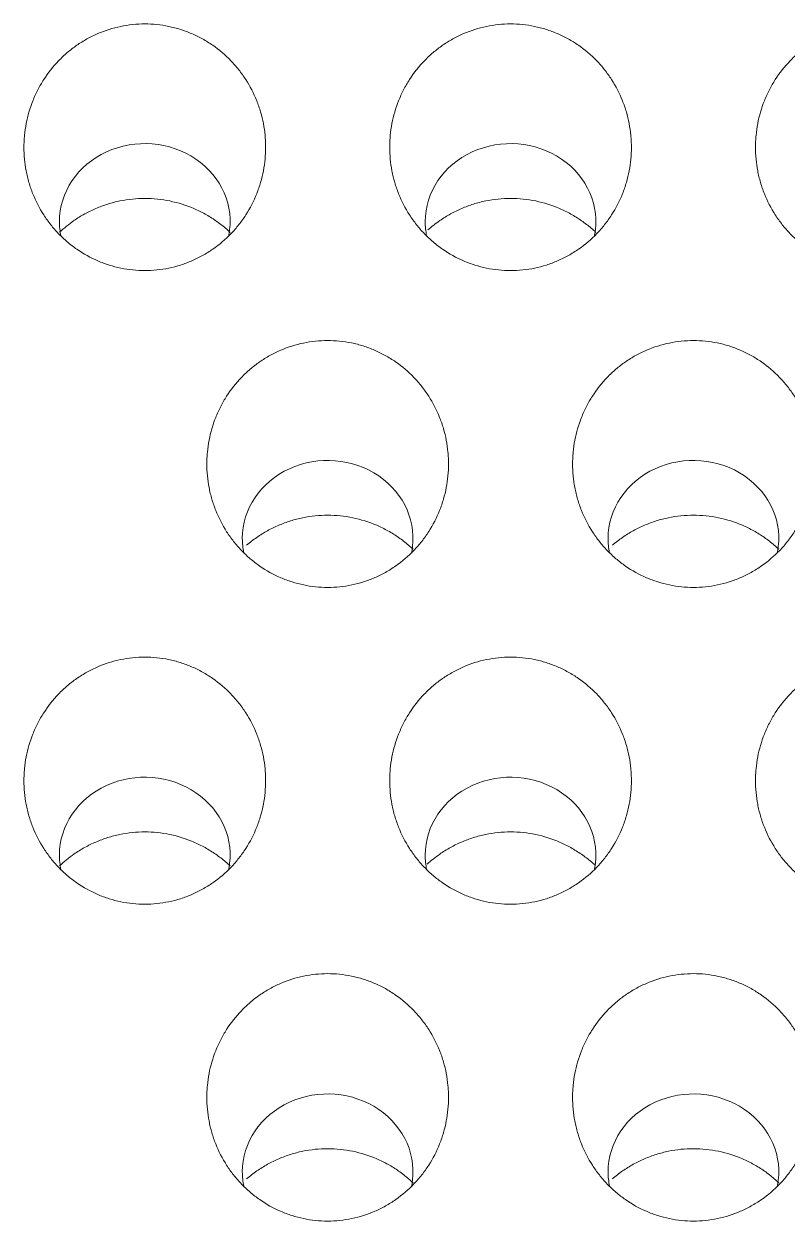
# Model space of a CAD drawing. Header units: millimetres. Extents: x 70151 to 230897, y 35202 to 113211.
# Drawn here: x 179191.67 to 179197.91, y 69192.66 to 69202.43 of the extents above; entities that cross this region are included whole.
import ezdxf

# ---------------------------------------------------------------- set-up
doc = ezdxf.new("R2010")
doc.units = ezdxf.units.MM
doc.header["$LTSCALE"] = 50
doc.layers.add('2-con', color=2, linetype='Continuous')
doc.layers.add('mark-B', color=2, linetype='Continuous', lineweight=20)

# ---------------------------------------------------------------- blocks, each defined once
blk = doc.blocks.new('무풍1WAY 대형')
at = {"layer": 'mark-B'}
for centre, start_param, end_param in [((-542.2275, -433.6101), 2.964486, 6.283185), ((-542.2275, -433.6101), 0, 0.185652), ((-539.2399, -433.6101), 2.964486, 6.283185), ((-539.2399, -433.6101), 0, 0.185652), ((-540.7337, -436.1973), 0, 0.185254), ((-537.7461, -436.1973), 0, 0.185254), ((-540.7337, -436.1973), 2.964782, 6.283185), ((-537.7461, -436.1973), 2.964782, 6.283185), ((-542.2275, -438.7846), 2.965071, 6.283185), ((-542.2275, -438.7846), 0, 0.184958), ((-539.2399, -438.7846), 2.965071, 6.283185), ((-539.2399, -438.7846), 0, 0.184958), ((-540.7337, -441.372), 2.965367, 6.283185), ((-540.7337, -441.372), 0, 0.184568), ((-537.7461, -441.372), 2.965367, 6.283185), ((-537.7461, -441.372), 0, 0.184568)]:
    blk.add_ellipse(centre, major_axis=(0.6971, 0), ratio=0.913545, start_param=start_param, end_param=end_param, dxfattribs=at)
for points, knots in [([(-542.2275, -433.2088), (-542.2939, -433.2088), (-542.3596, -433.2156), (-542.4896, -433.2427), (-542.5521, -433.2627), (-542.642, -433.3016), (-542.6714, -433.3161), (-542.7144, -433.3402), (-542.7287, -433.3486), (-542.7567, -433.3661), (-542.7704, -433.3752), (-542.8377, -433.4222), (-542.887, -433.4646), (-542.9547, -433.5352), (-542.9761, -433.5599), (-543.0168, -433.6117), (-543.0358, -433.6384), (-543.0883, -433.7205), (-543.1178, -433.7782), (-543.1479, -433.8538), (-543.1536, -433.8692), (-543.1642, -433.9001), (-543.1691, -433.9158), (-543.1828, -433.9628), (-543.1903, -433.9944), (-543.2085, -434.0897), (-543.2146, -434.1541), (-543.2146, -434.2358), (-543.2142, -434.2522), (-543.2127, -434.2848), (-543.2115, -434.3011), (-543.2069, -434.3496), (-543.1977, -434.4137), (-543.1788, -434.4924), (-543.164, -434.539), (-543.1534, -434.5699), (-543.1477, -434.5854), (-543.1174, -434.6613), (-543.0878, -434.7191), (-543.0351, -434.8012), (-543.0162, -434.8278), (-542.9856, -434.8665), (-542.9751, -434.8792), (-542.9536, -434.9039), (-542.9425, -434.916), (-542.886, -434.9748), (-542.8364, -435.0172), (-542.7555, -435.0735), (-542.7273, -435.0911), (-542.6699, -435.123), (-542.6111, -435.1519), (-542.5344, -435.1805), (-542.4869, -435.1942), (-542.4549, -435.2025), (-542.4387, -435.2063), (-542.3578, -435.2229), (-542.2926, -435.2295), (-542.1941, -435.2295), (-542.1612, -435.2278), (-542.0951, -435.221), (-542.0625, -435.2159), (-541.9663, -435.1958), (-541.9039, -435.1761), (-541.8283, -435.1434), (-541.8133, -435.1364), (-541.7836, -435.1218), (-541.769, -435.1141), (-541.7261, -435.0902), (-541.6707, -435.0555), (-541.6063, -435.0057), (-541.5698, -434.9729), (-541.546, -434.9504), (-541.5342, -434.9387), (-541.4773, -434.8793), (-541.4371, -434.8282), (-541.3846, -434.7463), (-541.3684, -434.7181), (-541.3386, -434.6601), (-541.325, -434.63), (-541.2889, -434.5391), (-541.2709, -434.477), (-541.2526, -434.3816), (-541.248, -434.3494), (-541.2434, -434.3005), (-541.2422, -434.2842), (-541.2407, -434.2516), (-541.2403, -434.2354), (-541.2403, -434.1543), (-541.2464, -434.0899), (-541.2616, -434.0101), (-541.265, -433.9941), (-541.2727, -433.9623), (-541.2769, -433.9465), (-541.2906, -433.8994), (-541.3011, -433.8687), (-541.3371, -433.7783), (-541.3666, -433.7205), (-541.4109, -433.6513), (-541.4201, -433.6377), (-541.4391, -433.611), (-541.4489, -433.5979), (-541.4792, -433.5595), (-541.5219, -433.5104), (-541.5693, -433.4655), (-541.6191, -433.4228), (-541.6454, -433.4025), (-541.7262, -433.3462), (-541.7832, -433.3144), (-541.8586, -433.2819), (-541.8739, -433.2757), (-541.9048, -433.2641), (-541.9205, -433.2587), (-541.9678, -433.2438), (-541.9996, -433.2355), (-542.0958, -433.2156), (-542.161, -433.2088), (-542.2275, -433.2088)], [0, 0, 0, 0, 0.03125, 0.03125, 0.0625, 0.0625, 0.078125, 0.078125, 0.085937, 0.085937, 0.09375, 0.09375, 0.125, 0.125, 0.140625, 0.140625, 0.15625, 0.15625, 0.1875, 0.1875, 0.195312, 0.195312, 0.203125, 0.203125, 0.21875, 0.21875, 0.25, 0.25, 0.257812, 0.257812, 0.265625, 0.265625, 0.28125, 0.296875, 0.304687, 0.304687, 0.3125, 0.3125, 0.34375, 0.34375, 0.359375, 0.359375, 0.367187, 0.367187, 0.375, 0.375, 0.40625, 0.40625, 0.421875, 0.421875, 0.4375, 0.453125, 0.460937, 0.460937, 0.46875, 0.46875, 0.5, 0.5, 0.515625, 0.515625, 0.53125, 0.53125, 0.5625, 0.5625, 0.570312, 0.570312, 0.578125, 0.578125, 0.59375, 0.609375, 0.617187, 0.617187, 0.625, 0.625, 0.65625, 0.65625, 0.671875, 0.671875, 0.6875, 0.6875, 0.71875, 0.71875, 0.734375, 0.734375, 0.742187, 0.742187, 0.75, 0.75, 0.78125, 0.78125, 0.789062, 0.789062, 0.796875, 0.796875, 0.8125, 0.8125, 0.84375, 0.84375, 0.851562, 0.851562, 0.859375, 0.859375, 0.875, 0.890625, 0.890625, 0.90625, 0.90625, 0.9375, 0.9375, 0.945312, 0.945312, 0.953125, 0.953125, 0.96875, 0.96875, 1, 1, 1, 1]), ([(-539.2399, -433.2088), (-539.3064, -433.2088), (-539.3721, -433.2156), (-539.5021, -433.2427), (-539.5646, -433.2627), (-539.6545, -433.3016), (-539.6838, -433.3161), (-539.7269, -433.3402), (-539.7411, -433.3486), (-539.7691, -433.3661), (-539.7829, -433.3752), (-539.8501, -433.4222), (-539.8995, -433.4646), (-539.9671, -433.5352), (-539.9886, -433.5599), (-540.0293, -433.6117), (-540.0482, -433.6384), (-540.1008, -433.7205), (-540.1303, -433.7782), (-540.1603, -433.8538), (-540.166, -433.8692), (-540.1766, -433.9001), (-540.1816, -433.9158), (-540.1952, -433.9628), (-540.2028, -433.9944), (-540.2209, -434.0897), (-540.2271, -434.1541), (-540.227, -434.2358), (-540.2267, -434.2522), (-540.2251, -434.2848), (-540.2239, -434.3011), (-540.2193, -434.3496), (-540.2102, -434.4137), (-540.1912, -434.4924), (-540.1765, -434.539), (-540.1658, -434.5699), (-540.1601, -434.5854), (-540.1299, -434.6613), (-540.1002, -434.7191), (-540.0475, -434.8012), (-540.0286, -434.8278), (-539.9981, -434.8665), (-539.9876, -434.8792), (-539.966, -434.9039), (-539.955, -434.916), (-539.8984, -434.9748), (-539.8489, -435.0172), (-539.768, -435.0735), (-539.7398, -435.0911), (-539.6823, -435.123), (-539.6235, -435.1519), (-539.5469, -435.1805), (-539.4993, -435.1942), (-539.4673, -435.2025), (-539.4511, -435.2063), (-539.3702, -435.2229), (-539.305, -435.2295), (-539.2066, -435.2295), (-539.1736, -435.2278), (-539.1076, -435.221), (-539.075, -435.2159), (-538.9787, -435.1958), (-538.9164, -435.1761), (-538.8408, -435.1434), (-538.8257, -435.1364), (-538.7961, -435.1218), (-538.7815, -435.1141), (-538.7385, -435.0902), (-538.6832, -435.0555), (-538.6188, -435.0057), (-538.5823, -434.9729), (-538.5584, -434.9504), (-538.5467, -434.9387), (-538.4897, -434.8793), (-538.4496, -434.8282), (-538.3971, -434.7463), (-538.3809, -434.7181), (-538.3511, -434.6601), (-538.3375, -434.63), (-538.3014, -434.5391), (-538.2833, -434.477), (-538.2651, -434.3816), (-538.2605, -434.3494), (-538.2559, -434.3005), (-538.2547, -434.2842), (-538.2532, -434.2516), (-538.2528, -434.2354), (-538.2528, -434.1543), (-538.2589, -434.0899), (-538.2741, -434.0101), (-538.2775, -433.9941), (-538.2851, -433.9623), (-538.2893, -433.9465), (-538.303, -433.8994), (-538.3136, -433.8687), (-538.3495, -433.7783), (-538.3791, -433.7205), (-538.4234, -433.6513), (-538.4326, -433.6377), (-538.4516, -433.611), (-538.4613, -433.5979), (-538.4916, -433.5595), (-538.5343, -433.5104), (-538.5817, -433.4655), (-538.6316, -433.4228), (-538.6578, -433.4025), (-538.7386, -433.3462), (-538.7957, -433.3144), (-538.871, -433.2819), (-538.8863, -433.2757), (-538.9173, -433.2641), (-538.933, -433.2587), (-538.9802, -433.2438), (-539.012, -433.2355), (-539.1082, -433.2156), (-539.1735, -433.2088), (-539.2399, -433.2088)], [0, 0, 0, 0, 0.03125, 0.03125, 0.0625, 0.0625, 0.078125, 0.078125, 0.085938, 0.085938, 0.09375, 0.09375, 0.125, 0.125, 0.140625, 0.140625, 0.15625, 0.15625, 0.1875, 0.1875, 0.195313, 0.195313, 0.203125, 0.203125, 0.21875, 0.21875, 0.25, 0.25, 0.257813, 0.257813, 0.265625, 0.265625, 0.28125, 0.296875, 0.304688, 0.304688, 0.3125, 0.3125, 0.34375, 0.34375, 0.359375, 0.359375, 0.367188, 0.367188, 0.375, 0.375, 0.40625, 0.40625, 0.421875, 0.421875, 0.4375, 0.453125, 0.460938, 0.460938, 0.46875, 0.46875, 0.5, 0.5, 0.515625, 0.515625, 0.53125, 0.53125, 0.5625, 0.5625, 0.570313, 0.570313, 0.578125, 0.578125, 0.59375, 0.609375, 0.617188, 0.617188, 0.625, 0.625, 0.65625, 0.65625, 0.671875, 0.671875, 0.6875, 0.6875, 0.71875, 0.71875, 0.734375, 0.734375, 0.742188, 0.742188, 0.75, 0.75, 0.78125, 0.78125, 0.789063, 0.789063, 0.796875, 0.796875, 0.8125, 0.8125, 0.84375, 0.84375, 0.851563, 0.851563, 0.859375, 0.859375, 0.875, 0.890625, 0.890625, 0.90625, 0.90625, 0.9375, 0.9375, 0.945313, 0.945313, 0.953125, 0.953125, 0.96875, 0.96875, 1, 1, 1, 1]), ([(-541.5656, -433.5536), (-541.592, -433.5763), (-541.6196, -433.5977), (-541.6625, -433.6275), (-541.6769, -433.637), (-541.7062, -433.6552), (-541.721, -433.6639), (-541.766, -433.6889), (-541.8273, -433.719), (-541.9073, -433.7487), (-541.9569, -433.763), (-541.9903, -433.7717), (-542.0072, -433.7756), (-542.0916, -433.793), (-542.1596, -433.7999), (-542.2623, -433.7998), (-542.2966, -433.7981), (-542.3655, -433.7909), (-542.3995, -433.7856), (-542.4999, -433.7647), (-542.565, -433.7442), (-542.6439, -433.7101), (-542.6596, -433.7029), (-542.6905, -433.6876), (-542.7057, -433.6796), (-542.7506, -433.6546), (-542.8083, -433.6185), (-542.875, -433.567), (-542.9126, -433.5332), (-542.9246, -433.522)], [0, 0, 0, 0, 0.0706, 0.0706, 0.105073, 0.105073, 0.139547, 0.139547, 0.208493, 0.27744, 0.311913, 0.311913, 0.346387, 0.346387, 0.48428, 0.48428, 0.553226, 0.553226, 0.622173, 0.622173, 0.760066, 0.760066, 0.794539, 0.794539, 0.829013, 0.829013, 0.897959, 0.966906, 1, 1, 1, 1]), ([(-538.578, -433.5536), (-538.6045, -433.5763), (-538.6321, -433.5977), (-538.675, -433.6275), (-538.6894, -433.637), (-538.7186, -433.6552), (-538.7335, -433.6639), (-538.7784, -433.6889), (-538.8397, -433.719), (-538.9197, -433.7487), (-538.9693, -433.763), (-539.0027, -433.7717), (-539.0196, -433.7756), (-539.104, -433.793), (-539.172, -433.7999), (-539.2747, -433.7998), (-539.3091, -433.7981), (-539.378, -433.7909), (-539.412, -433.7856), (-539.5124, -433.7647), (-539.5774, -433.7442), (-539.6564, -433.7101), (-539.6721, -433.7029), (-539.703, -433.6876), (-539.7182, -433.6796), (-539.763, -433.6546), (-539.8208, -433.6185), (-539.8875, -433.567), (-539.9251, -433.5332), (-539.937, -433.522)], [0, 0, 0, 0, 0.0706, 0.0706, 0.105073, 0.105073, 0.139547, 0.139547, 0.208493, 0.27744, 0.311913, 0.311913, 0.346387, 0.346387, 0.48428, 0.48428, 0.553226, 0.553226, 0.622173, 0.622173, 0.760066, 0.760066, 0.794539, 0.794539, 0.829013, 0.829013, 0.897959, 0.966906, 1, 1, 1, 1]), ([(-543.7212, -435.7965), (-543.7877, -435.7965), (-543.8534, -435.8033), (-543.9508, -435.8236), (-543.9827, -435.832), (-544.0452, -435.8518), (-544.1063, -435.8747), (-544.165, -435.9036), (-544.2224, -435.9357), (-544.2506, -435.9533), (-544.3313, -436.0096), (-544.3807, -436.0519), (-544.4483, -436.1224), (-544.4698, -436.1471), (-544.5105, -436.1988), (-544.5294, -436.2255), (-544.582, -436.3075), (-544.6115, -436.3652), (-544.6416, -436.4407), (-544.6473, -436.456), (-544.6579, -436.487), (-544.6629, -436.5027), (-544.6765, -436.5496), (-544.6841, -436.5812), (-544.7022, -436.6764), (-544.7084, -436.7408), (-544.7083, -436.8224), (-544.7079, -436.8388), (-544.7064, -436.8714), (-544.7052, -436.8876), (-544.7006, -436.9361), (-544.6914, -437.0001), (-544.6725, -437.0788), (-544.6577, -437.1254), (-544.6471, -437.1563), (-544.6414, -437.1717), (-544.6111, -437.2476), (-544.5814, -437.3053), (-544.5287, -437.3873), (-544.5098, -437.4139), (-544.4793, -437.4526), (-544.4688, -437.4652), (-544.4472, -437.4899), (-544.4362, -437.502), (-544.3796, -437.5608), (-544.3301, -437.6031), (-544.2491, -437.6593), (-544.2209, -437.6769), (-544.1635, -437.7087), (-544.1048, -437.7376), (-544.0281, -437.7661), (-543.9806, -437.7798), (-543.9486, -437.7881), (-543.9324, -437.7918), (-543.8515, -437.8085), (-543.7863, -437.8151), (-543.6879, -437.815), (-543.655, -437.8133), (-543.5889, -437.8065), (-543.5564, -437.8014), (-543.4601, -437.7814), (-543.3978, -437.7617), (-543.3222, -437.7291), (-543.3072, -437.7221), (-543.2775, -437.7075), (-543.2629, -437.6999), (-543.22, -437.6759), (-543.1646, -437.6413), (-543.1002, -437.5916), (-543.0637, -437.5588), (-543.0399, -437.5363), (-543.0282, -437.5247), (-542.9712, -437.4654), (-542.931, -437.4143), (-542.8785, -437.3325), (-542.8623, -437.3043), (-542.8325, -437.2463), (-542.8189, -437.2163), (-542.7827, -437.1255), (-542.7647, -437.0634), (-542.7464, -436.9681), (-542.7418, -436.9359), (-542.7372, -436.8871), (-542.736, -436.8708), (-542.7345, -436.8382), (-542.7341, -436.822), (-542.7342, -436.741), (-542.7402, -436.6766), (-542.7554, -436.5968), (-542.7589, -436.5809), (-542.7665, -436.5491), (-542.7707, -436.5333), (-542.7844, -436.4863), (-542.795, -436.4556), (-542.8309, -436.3653), (-542.8605, -436.3075), (-542.9048, -436.2384), (-542.914, -436.2248), (-542.933, -436.1981), (-542.9428, -436.1851), (-542.9731, -436.1467), (-543.0158, -436.0976), (-543.0632, -436.0528), (-543.1131, -436.0102), (-543.1393, -435.9899), (-543.2201, -435.9337), (-543.2771, -435.9019), (-543.3525, -435.8694), (-543.3677, -435.8633), (-543.3987, -435.8517), (-543.4144, -435.8463), (-543.4616, -435.8314), (-543.4934, -435.8232), (-543.5896, -435.8033), (-543.6548, -435.7965), (-543.7212, -435.7965)], [0, 0, 0, 0, 0.03125, 0.03125, 0.046875, 0.046875, 0.0625, 0.078125, 0.078125, 0.09375, 0.09375, 0.125, 0.125, 0.140625, 0.140625, 0.15625, 0.15625, 0.1875, 0.1875, 0.195312, 0.195312, 0.203125, 0.203125, 0.21875, 0.21875, 0.25, 0.25, 0.257812, 0.257812, 0.265625, 0.265625, 0.28125, 0.296875, 0.304687, 0.304687, 0.3125, 0.3125, 0.34375, 0.34375, 0.359375, 0.359375, 0.367187, 0.367187, 0.375, 0.375, 0.40625, 0.40625, 0.421875, 0.421875, 0.4375, 0.453125, 0.460937, 0.460937, 0.46875, 0.46875, 0.5, 0.5, 0.515625, 0.515625, 0.53125, 0.53125, 0.5625, 0.5625, 0.570312, 0.570312, 0.578125, 0.578125, 0.59375, 0.609375, 0.617187, 0.617187, 0.625, 0.625, 0.65625, 0.65625, 0.671875, 0.671875, 0.6875, 0.6875, 0.71875, 0.71875, 0.734375, 0.734375, 0.742187, 0.742187, 0.75, 0.75, 0.78125, 0.78125, 0.789062, 0.789062, 0.796875, 0.796875, 0.8125, 0.8125, 0.84375, 0.84375, 0.851562, 0.851562, 0.859375, 0.859375, 0.875, 0.890625, 0.890625, 0.90625, 0.90625, 0.9375, 0.9375, 0.945312, 0.945312, 0.953125, 0.953125, 0.96875, 0.96875, 1, 1, 1, 1]), ([(-540.7337, -435.7965), (-540.8001, -435.7965), (-540.8658, -435.8033), (-540.9633, -435.8236), (-540.9952, -435.832), (-541.0576, -435.8518), (-541.1188, -435.8747), (-541.1775, -435.9036), (-541.2349, -435.9357), (-541.2631, -435.9533), (-541.3437, -436.0096), (-541.3931, -436.0519), (-541.4608, -436.1224), (-541.4822, -436.1471), (-541.523, -436.1988), (-541.5419, -436.2255), (-541.5944, -436.3075), (-541.624, -436.3652), (-541.6541, -436.4407), (-541.6597, -436.456), (-541.6704, -436.487), (-541.6753, -436.5027), (-541.689, -436.5496), (-541.6965, -436.5812), (-541.7147, -436.6764), (-541.7208, -436.7408), (-541.7208, -436.8224), (-541.7204, -436.8388), (-541.7188, -436.8714), (-541.7177, -436.8876), (-541.7131, -436.9361), (-541.7039, -437.0001), (-541.685, -437.0788), (-541.6702, -437.1254), (-541.6596, -437.1563), (-541.6538, -437.1717), (-541.6236, -437.2476), (-541.5939, -437.3053), (-541.5412, -437.3873), (-541.5223, -437.4139), (-541.4917, -437.4526), (-541.4812, -437.4652), (-541.4597, -437.4899), (-541.4486, -437.502), (-541.392, -437.5608), (-541.3425, -437.6031), (-541.2616, -437.6593), (-541.2334, -437.6769), (-541.176, -437.7087), (-541.1172, -437.7376), (-541.0405, -437.7661), (-540.993, -437.7798), (-540.961, -437.7881), (-540.9448, -437.7918), (-540.8639, -437.8085), (-540.7988, -437.8151), (-540.7004, -437.815), (-540.6675, -437.8133), (-540.6014, -437.8065), (-540.5688, -437.8014), (-540.4726, -437.7814), (-540.4103, -437.7617), (-540.3347, -437.7291), (-540.3196, -437.7221), (-540.29, -437.7075), (-540.2754, -437.6999), (-540.2324, -437.6759), (-540.1771, -437.6413), (-540.1127, -437.5916), (-540.0762, -437.5588), (-540.0523, -437.5363), (-540.0406, -437.5247), (-539.9836, -437.4654), (-539.9435, -437.4143), (-539.891, -437.3325), (-539.8748, -437.3043), (-539.8449, -437.2463), (-539.8313, -437.2163), (-539.7952, -437.1255), (-539.7772, -437.0634), (-539.7589, -436.9681), (-539.7543, -436.9359), (-539.7497, -436.8871), (-539.7485, -436.8708), (-539.747, -436.8382), (-539.7466, -436.822), (-539.7466, -436.741), (-539.7527, -436.6766), (-539.7679, -436.5968), (-539.7713, -436.5809), (-539.7789, -436.5491), (-539.7832, -436.5333), (-539.7969, -436.4863), (-539.8074, -436.4556), (-539.8434, -436.3653), (-539.8729, -436.3075), (-539.9172, -436.2384), (-539.9265, -436.2248), (-539.9455, -436.1981), (-539.9552, -436.1851), (-539.9855, -436.1467), (-540.0282, -436.0976), (-540.0756, -436.0528), (-540.1255, -436.0102), (-540.1518, -435.9899), (-540.2326, -435.9337), (-540.2896, -435.9019), (-540.3649, -435.8694), (-540.3802, -435.8633), (-540.4111, -435.8517), (-540.4269, -435.8463), (-540.4741, -435.8314), (-540.5059, -435.8232), (-540.602, -435.8033), (-540.6673, -435.7965), (-540.7337, -435.7965)], [0, 0, 0, 0, 0.03125, 0.03125, 0.046875, 0.046875, 0.0625, 0.078125, 0.078125, 0.09375, 0.09375, 0.125, 0.125, 0.140625, 0.140625, 0.15625, 0.15625, 0.1875, 0.1875, 0.195313, 0.195313, 0.203125, 0.203125, 0.21875, 0.21875, 0.25, 0.25, 0.257813, 0.257813, 0.265625, 0.265625, 0.28125, 0.296875, 0.304688, 0.304688, 0.3125, 0.3125, 0.34375, 0.34375, 0.359375, 0.359375, 0.367188, 0.367188, 0.375, 0.375, 0.40625, 0.40625, 0.421875, 0.421875, 0.4375, 0.453125, 0.460938, 0.460938, 0.46875, 0.46875, 0.5, 0.5, 0.515625, 0.515625, 0.53125, 0.53125, 0.5625, 0.5625, 0.570313, 0.570313, 0.578125, 0.578125, 0.59375, 0.609375, 0.617188, 0.617188, 0.625, 0.625, 0.65625, 0.65625, 0.671875, 0.671875, 0.6875, 0.6875, 0.71875, 0.71875, 0.734375, 0.734375, 0.742188, 0.742188, 0.75, 0.75, 0.78125, 0.78125, 0.789063, 0.789063, 0.796875, 0.796875, 0.8125, 0.8125, 0.84375, 0.84375, 0.851563, 0.851563, 0.859375, 0.859375, 0.875, 0.890625, 0.890625, 0.90625, 0.90625, 0.9375, 0.9375, 0.945313, 0.945313, 0.953125, 0.953125, 0.96875, 0.96875, 1, 1, 1, 1]), ([(-537.7461, -435.7965), (-537.8126, -435.7965), (-537.8783, -435.8033), (-537.9757, -435.8236), (-538.0076, -435.832), (-538.0701, -435.8518), (-538.1312, -435.8747), (-538.1899, -435.9036), (-538.2473, -435.9357), (-538.2755, -435.9533), (-538.3562, -436.0096), (-538.4056, -436.0519), (-538.4732, -436.1224), (-538.4947, -436.1471), (-538.5354, -436.1988), (-538.5543, -436.2255), (-538.6069, -436.3075), (-538.6364, -436.3652), (-538.6665, -436.4407), (-538.6722, -436.456), (-538.6828, -436.487), (-538.6878, -436.5027), (-538.7014, -436.5496), (-538.709, -436.5812), (-538.7271, -436.6764), (-538.7333, -436.7408), (-538.7332, -436.8224), (-538.7329, -436.8388), (-538.7313, -436.8714), (-538.7301, -436.8876), (-538.7255, -436.9361), (-538.7164, -437.0001), (-538.6974, -437.0788), (-538.6826, -437.1254), (-538.672, -437.1563), (-538.6663, -437.1717), (-538.636, -437.2476), (-538.6063, -437.3053), (-538.5536, -437.3873), (-538.5347, -437.4139), (-538.5042, -437.4526), (-538.4937, -437.4652), (-538.4721, -437.4899), (-538.4611, -437.502), (-538.4045, -437.5608), (-538.355, -437.6031), (-538.274, -437.6593), (-538.2458, -437.6769), (-538.1884, -437.7087), (-538.1297, -437.7376), (-538.053, -437.7661), (-538.0055, -437.7798), (-537.9735, -437.7881), (-537.9573, -437.7918), (-537.8764, -437.8085), (-537.8112, -437.8151), (-537.7128, -437.815), (-537.6799, -437.8133), (-537.6138, -437.8065), (-537.5813, -437.8014), (-537.485, -437.7814), (-537.4227, -437.7617), (-537.3471, -437.7291), (-537.3321, -437.7221), (-537.3024, -437.7075), (-537.2879, -437.6999), (-537.2449, -437.6759), (-537.1895, -437.6413), (-537.1251, -437.5916), (-537.0886, -437.5588), (-537.0648, -437.5363), (-537.0531, -437.5247), (-536.9961, -437.4654), (-536.9559, -437.4143), (-536.9034, -437.3325), (-536.8872, -437.3043), (-536.8574, -437.2463), (-536.8438, -437.2163), (-536.8076, -437.1255), (-536.7896, -437.0634), (-536.7713, -436.9681), (-536.7667, -436.9359), (-536.7621, -436.8871), (-536.761, -436.8708), (-536.7594, -436.8382), (-536.759, -436.822), (-536.7591, -436.741), (-536.7651, -436.6766), (-536.7803, -436.5968), (-536.7838, -436.5809), (-536.7914, -436.5491), (-536.7956, -436.5333), (-536.8093, -436.4863), (-536.8199, -436.4556), (-536.8558, -436.3653), (-536.8854, -436.3075), (-536.9297, -436.2384), (-536.9389, -436.2248), (-536.9579, -436.1981), (-536.9677, -436.1851), (-536.998, -436.1467), (-537.0407, -436.0976), (-537.0881, -436.0528), (-537.138, -436.0102), (-537.1642, -435.9899), (-537.245, -435.9337), (-537.3021, -435.9019), (-537.3774, -435.8694), (-537.3926, -435.8633), (-537.4236, -435.8517), (-537.4393, -435.8463), (-537.4865, -435.8314), (-537.5183, -435.8232), (-537.6145, -435.8033), (-537.6797, -435.7965), (-537.7461, -435.7965)], [0, 0, 0, 0, 0.03125, 0.03125, 0.046875, 0.046875, 0.0625, 0.078125, 0.078125, 0.09375, 0.09375, 0.125, 0.125, 0.140625, 0.140625, 0.15625, 0.15625, 0.1875, 0.1875, 0.195312, 0.195312, 0.203125, 0.203125, 0.21875, 0.21875, 0.25, 0.25, 0.257812, 0.257812, 0.265625, 0.265625, 0.28125, 0.296875, 0.304687, 0.304687, 0.3125, 0.3125, 0.34375, 0.34375, 0.359375, 0.359375, 0.367187, 0.367187, 0.375, 0.375, 0.40625, 0.40625, 0.421875, 0.421875, 0.4375, 0.453125, 0.460937, 0.460937, 0.46875, 0.46875, 0.5, 0.5, 0.515625, 0.515625, 0.53125, 0.53125, 0.5625, 0.5625, 0.570312, 0.570312, 0.578125, 0.578125, 0.59375, 0.609375, 0.617187, 0.617187, 0.625, 0.625, 0.65625, 0.65625, 0.671875, 0.671875, 0.6875, 0.6875, 0.71875, 0.71875, 0.734375, 0.734375, 0.742187, 0.742187, 0.75, 0.75, 0.78125, 0.78125, 0.789062, 0.789062, 0.796875, 0.796875, 0.8125, 0.8125, 0.84375, 0.84375, 0.851562, 0.851562, 0.859375, 0.859375, 0.875, 0.890625, 0.890625, 0.90625, 0.90625, 0.9375, 0.9375, 0.945312, 0.945312, 0.953125, 0.953125, 0.96875, 0.96875, 1, 1, 1, 1]), ([(-540.052, -436.1235), (-540.0845, -436.1528), (-540.1187, -436.18), (-540.169, -436.2149), (-540.1834, -436.2244), (-540.2127, -436.2426), (-540.2275, -436.2513), (-540.2724, -436.2762), (-540.3337, -436.3062), (-540.4137, -436.336), (-540.4632, -436.3502), (-540.4966, -436.3589), (-540.5135, -436.3628), (-540.5979, -436.3801), (-540.6658, -436.387), (-540.7685, -436.3869), (-540.8028, -436.3852), (-540.8717, -436.3781), (-540.9056, -436.3728), (-541.006, -436.3519), (-541.071, -436.3314), (-541.1499, -436.2974), (-541.1656, -436.2901), (-541.1965, -436.2749), (-541.2117, -436.2669), (-541.2565, -436.242), (-541.3143, -436.2059), (-541.3772, -436.1574), (-541.4114, -436.1272), (-541.4199, -436.1194)], [0, 0, 0, 0, 0.087933, 0.087933, 0.122121, 0.122121, 0.156309, 0.156309, 0.224685, 0.293061, 0.327249, 0.327249, 0.361437, 0.361437, 0.498189, 0.498189, 0.566565, 0.566565, 0.634941, 0.634941, 0.771694, 0.771694, 0.805882, 0.805882, 0.84007, 0.84007, 0.908446, 0.976822, 1, 1, 1, 1]), ([(-537.0493, -436.1095), (-537.0861, -436.1442), (-537.1255, -436.176), (-537.1815, -436.2149), (-537.1959, -436.2244), (-537.2251, -436.2426), (-537.2399, -436.2513), (-537.2849, -436.2762), (-537.3461, -436.3062), (-537.4261, -436.336), (-537.4757, -436.3502), (-537.5091, -436.3589), (-537.526, -436.3628), (-537.6103, -436.3801), (-537.6783, -436.387), (-537.7809, -436.3869), (-537.8153, -436.3852), (-537.8841, -436.3781), (-537.9181, -436.3728), (-538.0185, -436.3519), (-538.0835, -436.3314), (-538.1624, -436.2974), (-538.1781, -436.2901), (-538.209, -436.2749), (-538.2242, -436.2669), (-538.269, -436.242), (-538.3267, -436.2059), (-538.3935, -436.1544), (-538.4312, -436.1207), (-538.4432, -436.1094)], [0, 0, 0, 0, 0.099451, 0.099451, 0.132847, 0.132847, 0.166242, 0.166242, 0.233034, 0.299825, 0.333221, 0.333221, 0.366617, 0.366617, 0.5002, 0.5002, 0.566991, 0.566991, 0.633783, 0.633783, 0.767365, 0.767365, 0.800761, 0.800761, 0.834157, 0.834157, 0.900948, 0.96774, 1, 1, 1, 1]), ([(-542.2275, -438.3843), (-542.2939, -438.3843), (-542.3595, -438.391), (-542.457, -438.4113), (-542.4888, -438.4197), (-542.5513, -438.4395), (-542.6124, -438.4623), (-542.6711, -438.4913), (-542.7285, -438.5232), (-542.7567, -438.5408), (-542.8374, -438.597), (-542.8867, -438.6393), (-542.9544, -438.7097), (-542.9759, -438.7344), (-543.0166, -438.7861), (-543.0355, -438.8127), (-543.0881, -438.8947), (-543.1177, -438.9522), (-543.1478, -439.0278), (-543.1534, -439.043), (-543.1641, -439.074), (-543.169, -439.0896), (-543.1827, -439.1365), (-543.1903, -439.168), (-543.2084, -439.2632), (-543.2145, -439.3276), (-543.2145, -439.4091), (-543.2141, -439.4255), (-543.2126, -439.4581), (-543.2114, -439.4743), (-543.2068, -439.5227), (-543.1976, -439.5867), (-543.1787, -439.6653), (-543.1639, -439.7119), (-543.1533, -439.7427), (-543.1475, -439.7581), (-543.1173, -439.834), (-543.0876, -439.8916), (-543.0349, -439.9735), (-543.0159, -440.0001), (-542.9854, -440.0387), (-542.9749, -440.0514), (-542.9533, -440.0761), (-542.9423, -440.0881), (-542.8857, -440.1468), (-542.8361, -440.1891), (-542.7552, -440.2452), (-542.727, -440.2627), (-542.6696, -440.2946), (-542.6109, -440.3233), (-542.5342, -440.3518), (-542.4867, -440.3655), (-542.4547, -440.3738), (-542.4385, -440.3775), (-542.3577, -440.3942), (-542.2925, -440.4007), (-542.1942, -440.4007), (-542.1613, -440.399), (-542.0952, -440.3922), (-542.0627, -440.3871), (-541.9665, -440.3671), (-541.9041, -440.3474), (-541.8286, -440.3149), (-541.8135, -440.3079), (-541.7839, -440.2934), (-541.7693, -440.2857), (-541.7263, -440.2618), (-541.671, -440.2272), (-541.6066, -440.1776), (-541.5701, -440.1448), (-541.5462, -440.1224), (-541.5345, -440.1108), (-541.4775, -440.0515), (-541.4374, -440.0005), (-541.3848, -439.9187), (-541.3686, -439.8906), (-541.3388, -439.8327), (-541.3252, -439.8027), (-541.289, -439.712), (-541.271, -439.6499), (-541.2527, -439.5547), (-541.2481, -439.5225), (-541.2435, -439.4737), (-541.2423, -439.4574), (-541.2408, -439.4249), (-541.2404, -439.4087), (-541.2404, -439.3277), (-541.2465, -439.2634), (-541.2617, -439.1837), (-541.2651, -439.1678), (-541.2728, -439.136), (-541.277, -439.1202), (-541.2907, -439.0732), (-541.3013, -439.0426), (-541.3372, -438.9523), (-541.3668, -438.8946), (-541.4111, -438.8256), (-541.4204, -438.812), (-541.4393, -438.7854), (-541.4491, -438.7723), (-541.4794, -438.734), (-541.5221, -438.685), (-541.5696, -438.6402), (-541.6194, -438.5976), (-541.6457, -438.5774), (-541.7265, -438.5213), (-541.7835, -438.4896), (-541.8588, -438.4571), (-541.8741, -438.451), (-541.905, -438.4394), (-541.9207, -438.434), (-541.968, -438.4192), (-541.9997, -438.4109), (-542.0959, -438.391), (-542.1611, -438.3843), (-542.2275, -438.3843)], [0, 0, 0, 0, 0.03125, 0.03125, 0.046875, 0.046875, 0.0625, 0.078125, 0.078125, 0.09375, 0.09375, 0.125, 0.125, 0.140625, 0.140625, 0.15625, 0.15625, 0.1875, 0.1875, 0.195313, 0.195313, 0.203125, 0.203125, 0.21875, 0.21875, 0.25, 0.25, 0.257813, 0.257813, 0.265625, 0.265625, 0.28125, 0.296875, 0.304688, 0.304688, 0.3125, 0.3125, 0.34375, 0.34375, 0.359375, 0.359375, 0.367188, 0.367188, 0.375, 0.375, 0.40625, 0.40625, 0.421875, 0.421875, 0.4375, 0.453125, 0.460938, 0.460938, 0.46875, 0.46875, 0.5, 0.5, 0.515625, 0.515625, 0.53125, 0.53125, 0.5625, 0.5625, 0.570313, 0.570313, 0.578125, 0.578125, 0.59375, 0.609375, 0.617188, 0.617188, 0.625, 0.625, 0.65625, 0.65625, 0.671875, 0.671875, 0.6875, 0.6875, 0.71875, 0.71875, 0.734375, 0.734375, 0.742188, 0.742188, 0.75, 0.75, 0.78125, 0.78125, 0.789063, 0.789063, 0.796875, 0.796875, 0.8125, 0.8125, 0.84375, 0.84375, 0.851563, 0.851563, 0.859375, 0.859375, 0.875, 0.890625, 0.890625, 0.90625, 0.90625, 0.9375, 0.9375, 0.945313, 0.945313, 0.953125, 0.953125, 0.96875, 0.96875, 1, 1, 1, 1]), ([(-539.2399, -438.3843), (-539.3063, -438.3843), (-539.372, -438.391), (-539.4694, -438.4113), (-539.5013, -438.4197), (-539.5637, -438.4395), (-539.6249, -438.4623), (-539.6836, -438.4913), (-539.741, -438.5232), (-539.7691, -438.5408), (-539.8498, -438.597), (-539.8992, -438.6393), (-539.9669, -438.7097), (-539.9883, -438.7344), (-540.0291, -438.7861), (-540.048, -438.8127), (-540.1006, -438.8947), (-540.1301, -438.9522), (-540.1602, -439.0278), (-540.1659, -439.043), (-540.1765, -439.074), (-540.1815, -439.0896), (-540.1951, -439.1365), (-540.2027, -439.168), (-540.2209, -439.2632), (-540.227, -439.3276), (-540.227, -439.4091), (-540.2266, -439.4255), (-540.225, -439.4581), (-540.2239, -439.4743), (-540.2193, -439.5227), (-540.2101, -439.5867), (-540.1911, -439.6653), (-540.1764, -439.7119), (-540.1657, -439.7427), (-540.16, -439.7581), (-540.1297, -439.834), (-540.1, -439.8916), (-540.0473, -439.9735), (-540.0284, -440.0001), (-539.9978, -440.0387), (-539.9873, -440.0514), (-539.9658, -440.0761), (-539.9547, -440.0881), (-539.8981, -440.1468), (-539.8486, -440.1891), (-539.7677, -440.2452), (-539.7395, -440.2627), (-539.682, -440.2946), (-539.6233, -440.3233), (-539.5467, -440.3518), (-539.4992, -440.3655), (-539.4672, -440.3738), (-539.451, -440.3775), (-539.3701, -440.3942), (-539.305, -440.4007), (-539.2066, -440.4007), (-539.1737, -440.399), (-539.1077, -440.3922), (-539.0751, -440.3871), (-538.9789, -440.3671), (-538.9166, -440.3474), (-538.841, -440.3149), (-538.826, -440.3079), (-538.7963, -440.2934), (-538.7818, -440.2857), (-538.7388, -440.2618), (-538.6835, -440.2272), (-538.619, -440.1776), (-538.5825, -440.1448), (-538.5587, -440.1224), (-538.547, -440.1108), (-538.49, -440.0515), (-538.4498, -440.0005), (-538.3973, -439.9187), (-538.3811, -439.8906), (-538.3512, -439.8327), (-538.3376, -439.8027), (-538.3015, -439.712), (-538.2834, -439.6499), (-538.2652, -439.5547), (-538.2605, -439.5225), (-538.2559, -439.4737), (-538.2548, -439.4574), (-538.2532, -439.4249), (-538.2528, -439.4087), (-538.2529, -439.3277), (-538.2589, -439.2634), (-538.2741, -439.1837), (-538.2776, -439.1678), (-538.2852, -439.136), (-538.2894, -439.1202), (-538.3031, -439.0732), (-538.3137, -439.0426), (-538.3497, -438.9523), (-538.3793, -438.8946), (-538.4236, -438.8256), (-538.4328, -438.812), (-538.4518, -438.7854), (-538.4616, -438.7723), (-538.4919, -438.734), (-538.5346, -438.685), (-538.582, -438.6402), (-538.6319, -438.5976), (-538.6581, -438.5774), (-538.7389, -438.5213), (-538.796, -438.4896), (-538.8713, -438.4571), (-538.8865, -438.451), (-538.9175, -438.4394), (-538.9332, -438.434), (-538.9804, -438.4192), (-539.0122, -438.4109), (-539.1083, -438.391), (-539.1735, -438.3843), (-539.2399, -438.3843)], [0, 0, 0, 0, 0.03125, 0.03125, 0.046875, 0.046875, 0.0625, 0.078125, 0.078125, 0.09375, 0.09375, 0.125, 0.125, 0.140625, 0.140625, 0.15625, 0.15625, 0.1875, 0.1875, 0.195313, 0.195313, 0.203125, 0.203125, 0.21875, 0.21875, 0.25, 0.25, 0.257813, 0.257813, 0.265625, 0.265625, 0.28125, 0.296875, 0.304688, 0.304688, 0.3125, 0.3125, 0.34375, 0.34375, 0.359375, 0.359375, 0.367188, 0.367188, 0.375, 0.375, 0.40625, 0.40625, 0.421875, 0.421875, 0.4375, 0.453125, 0.460938, 0.460938, 0.46875, 0.46875, 0.5, 0.5, 0.515625, 0.515625, 0.53125, 0.53125, 0.5625, 0.5625, 0.570312, 0.570312, 0.578125, 0.578125, 0.59375, 0.609375, 0.617187, 0.617187, 0.625, 0.625, 0.65625, 0.65625, 0.671875, 0.671875, 0.6875, 0.6875, 0.71875, 0.71875, 0.734375, 0.734375, 0.742187, 0.742187, 0.75, 0.75, 0.78125, 0.78125, 0.789062, 0.789062, 0.796875, 0.796875, 0.8125, 0.8125, 0.84375, 0.84375, 0.851562, 0.851562, 0.859375, 0.859375, 0.875, 0.890625, 0.890625, 0.90625, 0.90625, 0.9375, 0.9375, 0.945312, 0.945312, 0.953125, 0.953125, 0.96875, 0.96875, 1, 1, 1, 1]), ([(-541.5655, -438.7283), (-541.5921, -438.7511), (-541.6199, -438.7725), (-541.6631, -438.8024), (-541.6775, -438.8119), (-541.7067, -438.83), (-541.7215, -438.8387), (-541.7664, -438.8636), (-541.8277, -438.8936), (-541.9076, -438.9232), (-541.9571, -438.9375), (-541.9905, -438.9461), (-542.0074, -438.95), (-542.0917, -438.9674), (-542.1596, -438.9742), (-542.2622, -438.9741), (-542.2965, -438.9724), (-542.3654, -438.9653), (-542.3993, -438.96), (-542.4996, -438.9392), (-542.5646, -438.9187), (-542.6435, -438.8847), (-542.6591, -438.8775), (-542.6901, -438.8623), (-542.7052, -438.8544), (-542.7501, -438.8294), (-542.8078, -438.7934), (-542.8746, -438.7419), (-542.9124, -438.7081), (-542.9245, -438.6967)], [0, 0, 0, 0, 0.071081, 0.071081, 0.105518, 0.105518, 0.139956, 0.139956, 0.208831, 0.277706, 0.312144, 0.312144, 0.346582, 0.346582, 0.484332, 0.484332, 0.553207, 0.553207, 0.622082, 0.622082, 0.759833, 0.759833, 0.79427, 0.79427, 0.828708, 0.828708, 0.897583, 0.966459, 1, 1, 1, 1]), ([(-538.578, -438.7283), (-538.6046, -438.7511), (-538.6324, -438.7725), (-538.6755, -438.8024), (-538.6899, -438.8119), (-538.7192, -438.83), (-538.734, -438.8387), (-538.7789, -438.8636), (-538.8401, -438.8936), (-538.9201, -438.9232), (-538.9696, -438.9375), (-539.003, -438.9461), (-539.0198, -438.95), (-539.1042, -438.9674), (-539.1721, -438.9742), (-539.2747, -438.9741), (-539.309, -438.9724), (-539.3778, -438.9653), (-539.4118, -438.96), (-539.5121, -438.9392), (-539.5771, -438.9187), (-539.6559, -438.8847), (-539.6716, -438.8775), (-539.7025, -438.8623), (-539.7177, -438.8544), (-539.7625, -438.8294), (-539.8202, -438.7934), (-539.8871, -438.7419), (-539.9248, -438.7081), (-539.937, -438.6967)], [0, 0, 0, 0, 0.071081, 0.071081, 0.105518, 0.105518, 0.139956, 0.139956, 0.208831, 0.277706, 0.312144, 0.312144, 0.346582, 0.346582, 0.484332, 0.484332, 0.553207, 0.553207, 0.622082, 0.622082, 0.759833, 0.759833, 0.794271, 0.794271, 0.828708, 0.828708, 0.897583, 0.966459, 1, 1, 1, 1]), ([(-543.7212, -440.972), (-543.7876, -440.972), (-543.8533, -440.9788), (-543.9507, -440.9991), (-543.9825, -441.0074), (-544.0449, -441.0272), (-544.1061, -441.05), (-544.1648, -441.0789), (-544.2222, -441.1108), (-544.2503, -441.1284), (-544.331, -441.1845), (-544.3804, -441.2267), (-544.448, -441.2971), (-544.4695, -441.3217), (-544.5103, -441.3733), (-544.5292, -441.3999), (-544.5818, -441.4818), (-544.6114, -441.5393), (-544.6415, -441.6148), (-544.6471, -441.63), (-544.6578, -441.661), (-544.6628, -441.6766), (-544.6764, -441.7235), (-544.684, -441.7549), (-544.7022, -441.8501), (-544.7083, -441.9144), (-544.7083, -441.9959), (-544.7079, -442.0122), (-544.7063, -442.0448), (-544.7052, -442.061), (-544.7005, -442.1093), (-544.6914, -442.1733), (-544.6724, -442.2518), (-544.6576, -442.2983), (-544.647, -442.3292), (-544.6412, -442.3446), (-544.611, -442.4203), (-544.5812, -442.4779), (-544.5285, -442.5598), (-544.5096, -442.5863), (-544.479, -442.6249), (-544.4685, -442.6375), (-544.4469, -442.6622), (-544.4359, -442.6742), (-544.3793, -442.7328), (-544.3298, -442.775), (-544.2488, -442.8311), (-544.2207, -442.8486), (-544.1632, -442.8804), (-544.1045, -442.9091), (-544.0279, -442.9376), (-543.9804, -442.9512), (-543.9484, -442.9595), (-543.9322, -442.9632), (-543.8514, -442.9798), (-543.7863, -442.9864), (-543.6879, -442.9863), (-543.6551, -442.9847), (-543.5891, -442.9779), (-543.5565, -442.9728), (-543.4603, -442.9528), (-543.398, -442.9332), (-543.3225, -442.9007), (-543.3074, -442.8938), (-543.2778, -442.8792), (-543.2632, -442.8715), (-543.2203, -442.8477), (-543.1649, -442.8132), (-543.1005, -442.7635), (-543.064, -442.7309), (-543.0401, -442.7084), (-543.0284, -442.6969), (-542.9714, -442.6376), (-542.9313, -442.5867), (-542.8787, -442.505), (-542.8625, -442.4769), (-542.8326, -442.4191), (-542.819, -442.3891), (-542.7829, -442.2984), (-542.7648, -442.2365), (-542.7465, -442.1413), (-542.7419, -442.1091), (-542.7373, -442.0604), (-542.7361, -442.0441), (-542.7346, -442.0116), (-542.7342, -441.9954), (-542.7342, -441.9145), (-542.7403, -441.8502), (-542.7555, -441.7706), (-542.7589, -441.7547), (-542.7666, -441.7229), (-542.7708, -441.7071), (-542.7845, -441.6602), (-542.7951, -441.6295), (-542.8311, -441.5394), (-542.8607, -441.4817), (-542.905, -441.4128), (-542.9142, -441.3992), (-542.9332, -441.3726), (-542.943, -441.3596), (-542.9733, -441.3213), (-543.016, -441.2723), (-543.0635, -441.2276), (-543.1134, -441.1851), (-543.1396, -441.1649), (-543.2204, -441.1089), (-543.2774, -441.0772), (-543.3527, -441.0448), (-543.368, -441.0386), (-543.3989, -441.0271), (-543.4146, -441.0217), (-543.4618, -441.0069), (-543.4936, -440.9986), (-543.5897, -440.9788), (-543.6549, -440.972), (-543.7212, -440.972)], [0, 0, 0, 0, 0.03125, 0.03125, 0.046875, 0.046875, 0.0625, 0.078125, 0.078125, 0.09375, 0.09375, 0.125, 0.125, 0.140625, 0.140625, 0.15625, 0.15625, 0.1875, 0.1875, 0.195312, 0.195312, 0.203125, 0.203125, 0.21875, 0.21875, 0.25, 0.25, 0.257812, 0.257812, 0.265625, 0.265625, 0.28125, 0.296875, 0.304687, 0.304687, 0.3125, 0.3125, 0.34375, 0.34375, 0.359375, 0.359375, 0.367187, 0.367187, 0.375, 0.375, 0.40625, 0.40625, 0.421875, 0.421875, 0.4375, 0.453125, 0.460938, 0.460938, 0.46875, 0.46875, 0.5, 0.5, 0.515625, 0.515625, 0.53125, 0.53125, 0.5625, 0.5625, 0.570313, 0.570313, 0.578125, 0.578125, 0.59375, 0.609375, 0.617188, 0.617188, 0.625, 0.625, 0.65625, 0.65625, 0.671875, 0.671875, 0.6875, 0.6875, 0.71875, 0.71875, 0.734375, 0.734375, 0.742188, 0.742188, 0.75, 0.75, 0.78125, 0.78125, 0.789063, 0.789063, 0.796875, 0.796875, 0.8125, 0.8125, 0.84375, 0.84375, 0.851563, 0.851563, 0.859375, 0.859375, 0.875, 0.890625, 0.890625, 0.90625, 0.90625, 0.9375, 0.9375, 0.945313, 0.945313, 0.953125, 0.953125, 0.96875, 0.96875, 1, 1, 1, 1]), ([(-540.7337, -440.972), (-540.8001, -440.972), (-540.8657, -440.9788), (-540.9631, -440.9991), (-540.995, -441.0074), (-541.0574, -441.0272), (-541.1185, -441.05), (-541.1772, -441.0789), (-541.2346, -441.1108), (-541.2628, -441.1284), (-541.3435, -441.1845), (-541.3928, -441.2267), (-541.4605, -441.2971), (-541.482, -441.3217), (-541.5227, -441.3733), (-541.5417, -441.3999), (-541.5943, -441.4818), (-541.6238, -441.5393), (-541.6539, -441.6148), (-541.6596, -441.63), (-541.6702, -441.661), (-541.6752, -441.6766), (-541.6889, -441.7235), (-541.6964, -441.7549), (-541.7146, -441.8501), (-541.7207, -441.9144), (-541.7207, -441.9959), (-541.7203, -442.0122), (-541.7188, -442.0448), (-541.7176, -442.061), (-541.713, -442.1093), (-541.7038, -442.1733), (-541.6849, -442.2518), (-541.6701, -442.2983), (-541.6594, -442.3292), (-541.6537, -442.3446), (-541.6234, -442.4203), (-541.5937, -442.4779), (-541.541, -442.5598), (-541.522, -442.5863), (-541.4915, -442.6249), (-541.481, -442.6375), (-541.4594, -442.6622), (-541.4484, -442.6742), (-541.3918, -442.7328), (-541.3422, -442.775), (-541.2613, -442.8311), (-541.2331, -442.8486), (-541.1757, -442.8804), (-541.117, -442.9091), (-541.0403, -442.9376), (-540.9929, -442.9512), (-540.9609, -442.9595), (-540.9447, -442.9632), (-540.8639, -442.9798), (-540.7987, -442.9864), (-540.7004, -442.9863), (-540.6675, -442.9847), (-540.6015, -442.9779), (-540.569, -442.9728), (-540.4728, -442.9528), (-540.4105, -442.9332), (-540.3349, -442.9007), (-540.3199, -442.8938), (-540.2902, -442.8792), (-540.2757, -442.8715), (-540.2327, -442.8477), (-540.1774, -442.8132), (-540.113, -442.7635), (-540.0765, -442.7309), (-540.0526, -442.7084), (-540.0409, -442.6969), (-539.9839, -442.6376), (-539.9437, -442.5867), (-539.8912, -442.505), (-539.8749, -442.4769), (-539.8451, -442.4191), (-539.8315, -442.3891), (-539.7953, -442.2984), (-539.7772, -442.2365), (-539.759, -442.1413), (-539.7544, -442.1091), (-539.7497, -442.0604), (-539.7486, -442.0441), (-539.747, -442.0116), (-539.7466, -441.9954), (-539.7467, -441.9145), (-539.7527, -441.8502), (-539.768, -441.7706), (-539.7714, -441.7547), (-539.779, -441.7229), (-539.7833, -441.7071), (-539.797, -441.6602), (-539.8076, -441.6295), (-539.8435, -441.5394), (-539.8731, -441.4817), (-539.9175, -441.4128), (-539.9267, -441.3992), (-539.9457, -441.3726), (-539.9555, -441.3596), (-539.9858, -441.3213), (-540.0285, -441.2723), (-540.0759, -441.2276), (-540.1258, -441.1851), (-540.1521, -441.1649), (-540.2328, -441.1089), (-540.2899, -441.0772), (-540.3652, -441.0448), (-540.3804, -441.0386), (-540.4114, -441.0271), (-540.4271, -441.0217), (-540.4743, -441.0069), (-540.506, -440.9986), (-540.6021, -440.9788), (-540.6673, -440.972), (-540.7337, -440.972)], [0, 0, 0, 0, 0.03125, 0.03125, 0.046875, 0.046875, 0.0625, 0.078125, 0.078125, 0.09375, 0.09375, 0.125, 0.125, 0.140625, 0.140625, 0.15625, 0.15625, 0.1875, 0.1875, 0.195313, 0.195313, 0.203125, 0.203125, 0.21875, 0.21875, 0.25, 0.25, 0.257813, 0.257813, 0.265625, 0.265625, 0.28125, 0.296875, 0.304688, 0.304688, 0.3125, 0.3125, 0.34375, 0.34375, 0.359375, 0.359375, 0.367188, 0.367188, 0.375, 0.375, 0.40625, 0.40625, 0.421875, 0.421875, 0.4375, 0.453125, 0.460938, 0.460938, 0.46875, 0.46875, 0.5, 0.5, 0.515625, 0.515625, 0.53125, 0.53125, 0.5625, 0.5625, 0.570313, 0.570313, 0.578125, 0.578125, 0.59375, 0.609375, 0.617188, 0.617188, 0.625, 0.625, 0.65625, 0.65625, 0.671875, 0.671875, 0.6875, 0.6875, 0.71875, 0.71875, 0.734375, 0.734375, 0.742188, 0.742188, 0.75, 0.75, 0.78125, 0.78125, 0.789063, 0.789063, 0.796875, 0.796875, 0.8125, 0.8125, 0.84375, 0.84375, 0.851563, 0.851563, 0.859375, 0.859375, 0.875, 0.890625, 0.890625, 0.90625, 0.90625, 0.9375, 0.9375, 0.945312, 0.945312, 0.953125, 0.953125, 0.96875, 0.96875, 1, 1, 1, 1]), ([(-537.7461, -440.972), (-537.8125, -440.972), (-537.8782, -440.9788), (-537.9756, -440.9991), (-538.0074, -441.0074), (-538.0698, -441.0272), (-538.131, -441.05), (-538.1897, -441.0789), (-538.2471, -441.1108), (-538.2752, -441.1284), (-538.3559, -441.1845), (-538.4053, -441.2267), (-538.4729, -441.2971), (-538.4944, -441.3217), (-538.5352, -441.3733), (-538.5541, -441.3999), (-538.6067, -441.4818), (-538.6363, -441.5393), (-538.6664, -441.6148), (-538.6721, -441.63), (-538.6827, -441.661), (-538.6877, -441.6766), (-538.7013, -441.7235), (-538.7089, -441.7549), (-538.7271, -441.8501), (-538.7332, -441.9144), (-538.7332, -441.9959), (-538.7328, -442.0122), (-538.7312, -442.0448), (-538.7301, -442.061), (-538.7255, -442.1093), (-538.7163, -442.1733), (-538.6973, -442.2518), (-538.6825, -442.2983), (-538.6719, -442.3292), (-538.6661, -442.3446), (-538.6359, -442.4203), (-538.6061, -442.4779), (-538.5534, -442.5598), (-538.5345, -442.5863), (-538.5039, -442.6249), (-538.4934, -442.6375), (-538.4719, -442.6622), (-538.4608, -442.6742), (-538.4042, -442.7328), (-538.3547, -442.775), (-538.2738, -442.8311), (-538.2456, -442.8486), (-538.1881, -442.8804), (-538.1294, -442.9091), (-538.0528, -442.9376), (-538.0053, -442.9512), (-537.9733, -442.9595), (-537.9572, -442.9632), (-537.8763, -442.9798), (-537.8112, -442.9864), (-537.7129, -442.9863), (-537.68, -442.9847), (-537.614, -442.9779), (-537.5814, -442.9728), (-537.4852, -442.9528), (-537.4229, -442.9332), (-537.3474, -442.9007), (-537.3323, -442.8938), (-537.3027, -442.8792), (-537.2881, -442.8715), (-537.2452, -442.8477), (-537.1898, -442.8132), (-537.1254, -442.7635), (-537.0889, -442.7309), (-537.065, -442.7084), (-537.0533, -442.6969), (-536.9963, -442.6376), (-536.9562, -442.5867), (-536.9036, -442.505), (-536.8874, -442.4769), (-536.8576, -442.4191), (-536.8439, -442.3891), (-536.8078, -442.2984), (-536.7897, -442.2365), (-536.7714, -442.1413), (-536.7668, -442.1091), (-536.7622, -442.0604), (-536.761, -442.0441), (-536.7595, -442.0116), (-536.7591, -441.9954), (-536.7591, -441.9145), (-536.7652, -441.8502), (-536.7804, -441.7706), (-536.7839, -441.7547), (-536.7915, -441.7229), (-536.7957, -441.7071), (-536.8094, -441.6602), (-536.82, -441.6295), (-536.856, -441.5394), (-536.8856, -441.4817), (-536.9299, -441.4128), (-536.9391, -441.3992), (-536.9581, -441.3726), (-536.9679, -441.3596), (-536.9982, -441.3213), (-537.0409, -441.2723), (-537.0884, -441.2276), (-537.1383, -441.1851), (-537.1645, -441.1649), (-537.2453, -441.1089), (-537.3023, -441.0772), (-537.3776, -441.0448), (-537.3929, -441.0386), (-537.4238, -441.0271), (-537.4395, -441.0217), (-537.4867, -441.0069), (-537.5185, -440.9986), (-537.6146, -440.9788), (-537.6798, -440.972), (-537.7461, -440.972)], [0, 0, 0, 0, 0.03125, 0.03125, 0.046875, 0.046875, 0.0625, 0.078125, 0.078125, 0.09375, 0.09375, 0.125, 0.125, 0.140625, 0.140625, 0.15625, 0.15625, 0.1875, 0.1875, 0.195313, 0.195313, 0.203125, 0.203125, 0.21875, 0.21875, 0.25, 0.25, 0.257812, 0.257812, 0.265625, 0.265625, 0.28125, 0.296875, 0.304687, 0.304687, 0.3125, 0.3125, 0.34375, 0.34375, 0.359375, 0.359375, 0.367188, 0.367188, 0.375, 0.375, 0.40625, 0.40625, 0.421875, 0.421875, 0.4375, 0.453125, 0.460938, 0.460938, 0.46875, 0.46875, 0.5, 0.5, 0.515625, 0.515625, 0.53125, 0.53125, 0.5625, 0.5625, 0.570312, 0.570312, 0.578125, 0.578125, 0.59375, 0.609375, 0.617187, 0.617187, 0.625, 0.625, 0.65625, 0.65625, 0.671875, 0.671875, 0.6875, 0.6875, 0.71875, 0.71875, 0.734375, 0.734375, 0.742187, 0.742187, 0.75, 0.75, 0.78125, 0.78125, 0.789062, 0.789062, 0.796875, 0.796875, 0.8125, 0.8125, 0.84375, 0.84375, 0.851562, 0.851562, 0.859375, 0.859375, 0.875, 0.890625, 0.890625, 0.90625, 0.90625, 0.9375, 0.9375, 0.945312, 0.945312, 0.953125, 0.953125, 0.96875, 0.96875, 1, 1, 1, 1]), ([(-540.0585, -441.3041), (-540.0892, -441.3313), (-540.1215, -441.3566), (-540.1696, -441.3899), (-540.1839, -441.3993), (-540.2132, -441.4175), (-540.228, -441.4262), (-540.2729, -441.451), (-540.3341, -441.4809), (-540.414, -441.5105), (-540.4635, -441.5247), (-540.4969, -441.5334), (-540.5137, -441.5373), (-540.598, -441.5546), (-540.6659, -441.5614), (-540.7684, -441.5613), (-540.8027, -441.5596), (-540.8715, -441.5525), (-540.9054, -441.5472), (-541.0057, -441.5264), (-541.0707, -441.506), (-541.1495, -441.4721), (-541.1651, -441.4649), (-541.196, -441.4497), (-541.2112, -441.4418), (-541.256, -441.4169), (-541.3137, -441.3809), (-541.3806, -441.3295), (-541.4185, -441.2956), (-541.4307, -441.2842)], [0, 0, 0, 0, 0.082188, 0.082188, 0.116206, 0.116206, 0.150224, 0.150224, 0.21826, 0.286297, 0.320315, 0.320315, 0.354333, 0.354333, 0.490406, 0.490406, 0.558442, 0.558442, 0.626479, 0.626479, 0.762551, 0.762551, 0.79657, 0.79657, 0.830588, 0.830588, 0.898624, 0.966661, 1, 1, 1, 1]), ([(-537.0494, -441.2844), (-537.0864, -441.3191), (-537.1259, -441.3511), (-537.182, -441.3899), (-537.1964, -441.3993), (-537.2256, -441.4175), (-537.2404, -441.4262), (-537.2853, -441.451), (-537.3466, -441.4809), (-537.4265, -441.5105), (-537.476, -441.5247), (-537.5093, -441.5334), (-537.5262, -441.5373), (-537.6105, -441.5546), (-537.6783, -441.5614), (-537.7809, -441.5613), (-537.8152, -441.5596), (-537.884, -441.5525), (-537.9179, -441.5472), (-538.0182, -441.5264), (-538.0831, -441.506), (-538.1619, -441.4721), (-538.1776, -441.4649), (-538.2085, -441.4497), (-538.2237, -441.4418), (-538.2685, -441.4169), (-538.3262, -441.3809), (-538.3931, -441.3295), (-538.4309, -441.2956), (-538.4431, -441.2842)], [0, 0, 0, 0, 0.099767, 0.099767, 0.133134, 0.133134, 0.166501, 0.166501, 0.233234, 0.299968, 0.333334, 0.333334, 0.366701, 0.366701, 0.500168, 0.500168, 0.566902, 0.566902, 0.633635, 0.633635, 0.767102, 0.767102, 0.800469, 0.800469, 0.833835, 0.833835, 0.900569, 0.967302, 1, 1, 1, 1])]:
    blk.add_open_spline(points, degree=3, knots=knots, dxfattribs=at)
blk = doc.blocks.new('dpdjzjs')
at = {"layer": 'mark-B', "rotation": 180}
blk.add_blockref('무풍1WAY 대형', (178654.9147, 88751.491), dxfattribs=at)

msp = doc.modelspace()

# ---------------------------------------------------------------- block references
at = {"layer": '2-con'}
msp.add_blockref('dpdjzjs', (0, -19992.0434), dxfattribs=at)

doc.saveas('drawing.dxf')
